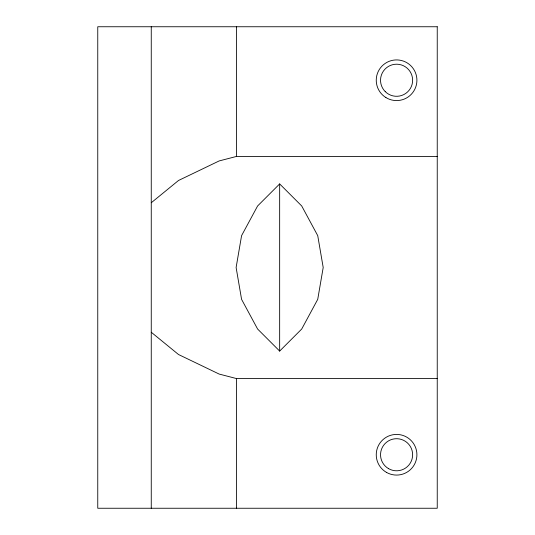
<?xml version="1.0" encoding="UTF-8"?>
<svg xmlns="http://www.w3.org/2000/svg" width="535" height="535" viewBox="0 0 535 535"><rect width="100%" height="100%" fill="white"/><g stroke="black" fill="none" stroke-linecap="round" stroke-linejoin="round"><path stroke-width="0.8" d="M279.658 183.92L257.602 205.975L241.579 235.654L236.116 267.5L241.579 299.346L257.602 329.025L279.658 351.08L301.713 329.025L317.736 299.346L323.2 267.5L317.736 235.654L301.713 205.975L279.658 183.92L279.658 351.094M151.258 202.752L178.503 180.489L219.156 160.935L236.597 156.407L437.242 156.407M151.258 332.248L178.503 354.511L219.156 374.065L236.597 378.593L437.242 378.593M236.597 26.75L236.597 156.407M236.597 378.593L236.597 508.25M151.258 26.75L151.258 508.25M437.242 26.75L97.758 26.75L97.758 508.25L437.242 508.25L437.242 26.75M385.233 91.599A16.05 16.05 0 0 0 412.084 84.403A16.05 16.05 0 0 0 392.429 64.748A16.05 16.05 0 0 0 385.233 91.599M388.557 468.647A16.05 16.05 0 0 0 412.632 454.75A16.05 16.05 0 0 0 388.557 440.853A16.05 16.05 0 0 0 388.557 468.647M386.417 472.358A20.33 20.33 0 0 0 416.912 454.75A20.33 20.33 0 0 0 386.417 437.142A20.33 20.33 0 0 0 386.417 472.358M385.902 97.551A20.33 20.33 0 0 0 416.905 80.852A20.33 20.33 0 0 0 386.945 62.348A20.33 20.33 0 0 0 385.902 97.551"/></g></svg>
